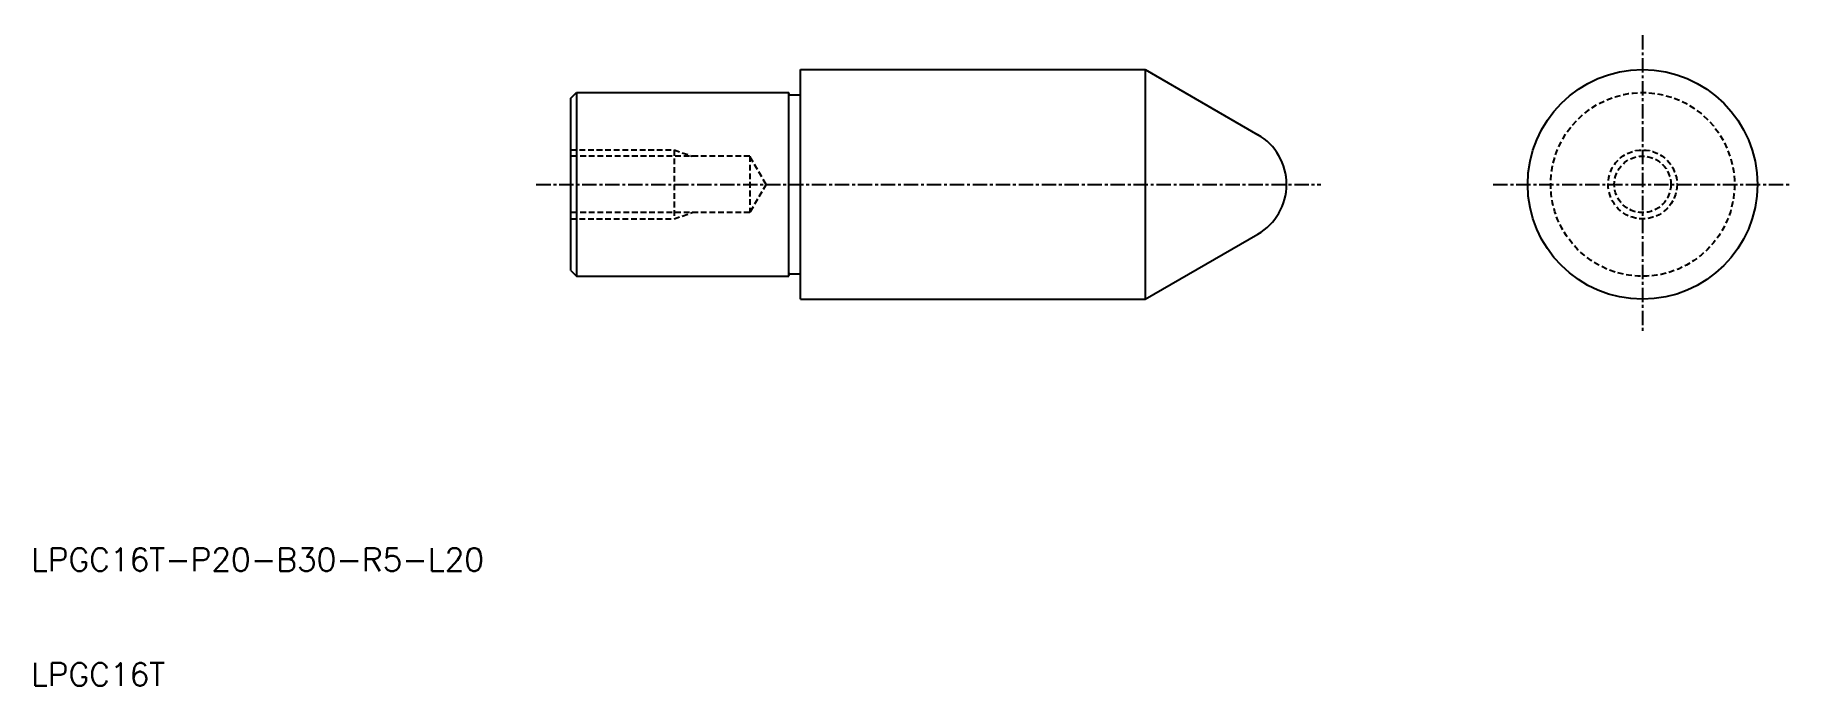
# Model space of a CAD drawing. Extents: x 5 to 158, y 5 to 62.
import ezdxf

# ---------------------------------------------------------------- set-up
doc = ezdxf.new("R2010")
doc.units = 0
doc.linetypes.add('CENTER', pattern=[2, 1.25, -0.25, 0.25, -0.25])
doc.linetypes.add('DASHED', pattern=[0.75, 0.5, -0.25])
doc.layers.get('0').update_dxf_attribs({"linetype": 'CONTINUOUS'})
doc.layers.add('CENTER', color=1, linetype='CENTER')
doc.styles.get("Standard").update_dxf_attribs({"font": 'txt.shx', "bigfont": 'bigfont.shx'})

msp = doc.modelspace()

# ---------------------------------------------------------------- linework, layer by layer
at = {"color": 7, "linetype": 'CONTINUOUS'}
for p, q in [((71.98, 58.68), (101.98, 58.68)), ((71.98, 38.68), (71.98, 58.68)), ((101.98, 58.68), (101.98, 38.68)), ((101.98, 58.68), (111.8, 53.01)), ((51.98, 56.18), (52.48, 56.68)), ((52.48, 56.68), (52.48, 40.68)), ((52.48, 56.68), (70.98, 56.68)), ((70.98, 40.68), (70.98, 56.68)), ((51.98, 41.18), (51.98, 56.18)), ((71.08, 56.48), (71.88, 56.48)), ((101.98, 38.68), (111.8, 44.35)), ((51.98, 41.18), (52.48, 40.68)), ((52.48, 40.68), (70.98, 40.68)), ((71.08, 40.88), (71.88, 40.88)), ((71.98, 38.68), (101.98, 38.68))]:
    msp.add_line(p, q, dxfattribs=at)
at = {"color": 3, "linetype": 'DASHED'}
for p, q in [((51.98, 51.68), (60.98, 51.68)), ((67.56, 51.14), (51.98, 51.14)), ((60.98, 51.68), (60.98, 45.68)), ((60.98, 51.68), (62.54, 51.14)), ((68.98, 48.68), (67.56, 51.14)), ((67.56, 51.14), (67.56, 46.22)), ((68.98, 48.68), (67.56, 46.22)), ((67.56, 46.22), (51.98, 46.22)), ((60.98, 45.68), (62.54, 46.22)), ((51.98, 45.68), (60.98, 45.68))]:
    msp.add_line(p, q, dxfattribs=at)
at = {"color": 7, "linetype": 'CONTINUOUS'}
msp.add_circle((145.3, 48.68), 10, dxfattribs=at)
at = {"color": 3, "linetype": 'DASHED'}
for radius in [8, 3, 2.46]:
    msp.add_circle((145.3, 48.68), radius, dxfattribs=at)
at = {"color": 7, "linetype": 'CONTINUOUS'}
for centre, radius, start, end in [((71.08, 56.58), 0.1, 180, 270), ((71.88, 56.58), 0.1, 270, 0), ((109.3, 48.68), 5, 300, 60), ((71.08, 40.78), 0.1, 90, 180), ((71.88, 40.78), 0.1, 0, 90)]:
    msp.add_arc(centre, radius, start, end, dxfattribs=at)
at = {"layer": 'CENTER', "color": 1, "linetype": 'CENTER'}
for p, q in [((145.3, 61.68), (145.3, 35.68)), ((48.98, 48.68), (117.3, 48.68)), ((132.3, 48.68), (158.3, 48.68))]:
    msp.add_line(p, q, dxfattribs=at)

# ---------------------------------------------------------------- texts
at = {"color": 7, "linetype": 'CONTINUOUS'}
for s, p in [('LPGC16T-P20-B30-R5-L20', (5, 15)), ('LPGC16T', (5, 5))]:
    msp.add_text(s, height=2, dxfattribs=at).set_placement(p)

doc.saveas('drawing.dxf')
